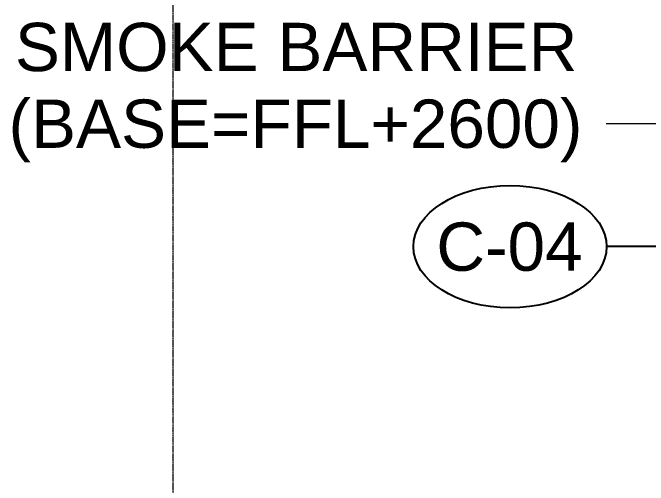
# Model space of a CAD drawing. Header units: millimetres. Extents: x -726012 to -647389, y -20772 to 18805.
# Drawn here: x -665878 to -661931, y -545 to 2389 of the extents above; entities that cross this region are included whole.
import ezdxf

# ---------------------------------------------------------------- set-up
doc = ezdxf.new("R2010")
doc.units = ezdxf.units.MM
doc.linetypes.add('DPA_Grid _ Level 100', pattern=[10, 5.5, -1.6, 1.3, -1.6])
for name, color, linetype, lineweight in [('A-ROOM-IDEN', 3, 'Continuous', 25), ('G-ANNO-TEXT', 3, 'Continuous', 9), ('S-GRID', 251, 'Continuous', 9)]:
    doc.layers.add(name, color=color, linetype=linetype, lineweight=lineweight)
doc.styles.add('Arial_2', font='arial.ttf', dxfattribs={"height": 300})

# ---------------------------------------------------------------- blocks, each defined once
blk = doc.blocks.new('DPA_TAG Room-Ceiling - STANDARD-8527542-4233-01 ENLARGED MULTI-PURPOSE LEVEL - REFLECTED CEILING PLAN - SHEET 4')
at = {"layer": 'A-ROOM-IDEN'}
blk.add_ellipse((0, 0), major_axis=(-6, 0), ratio=0.633333, dxfattribs=at)
blk = doc.blocks.new('*U1077')
at = {"layer": 'S-GRID', "linetype": 'DPA_Grid _ Level 100'}
blk.add_line((11400, -12746.5), (11400, 25446.8), dxfattribs=at)

msp = doc.modelspace()

# ---------------------------------------------------------------- linework, layer by layer
at = {"layer": 'A-ROOM-IDEN'}
msp.add_line((-660018.2, 936.2), (-662189.5, 936.2), dxfattribs=at)
at = {"layer": 'G-ANNO-TEXT', "color": 10}
for p, q in [((-662070, 1699.6), (-662192.4, 1699.6)), ((-658670, 1699.6), (-662070, 1699.6))]:
    msp.add_line(p, q, dxfattribs=at)

# ---------------------------------------------------------------- block references
msp.add_blockref('*U1077', (-676282.4, -7541.4))
at = {"layer": 'A-ROOM-IDEN', "xscale": 99.99999999999993, "yscale": 99.99999999999993, "zscale": 99.99999999999993}
msp.add_blockref('DPA_TAG Room-Ceiling - STANDARD-8527542-4233-01 ENLARGED MULTI-PURPOSE LEVEL - REFLECTED CEILING PLAN - SHEET 4', (-662789.9, 936.2), dxfattribs=at)

# ---------------------------------------------------------------- texts
at = {"layer": 'A-ROOM-IDEN', "lineweight": 9, "insert": (-663247.5, 1086.2), "char_height": 300, "width": 1114.346, "attachment_point": 1, "style": 'Arial_2'}
msp.add_mtext('C-04', dxfattribs=at)
at = {"layer": 'G-ANNO-TEXT', "color": 7, "char_height": 300, "attachment_point": 1, "style": 'Arial_2'}
for s, insert, width in [('SMOKE BARRIER ', (-665864.2, 2325.8), 4433.332), ('(BASE=FFL+2600)', (-665903.9, 1849.6), 4377.214)]:
    msp.add_mtext(s, dxfattribs=dict(at, insert=insert, width=width))

doc.saveas('drawing.dxf')
